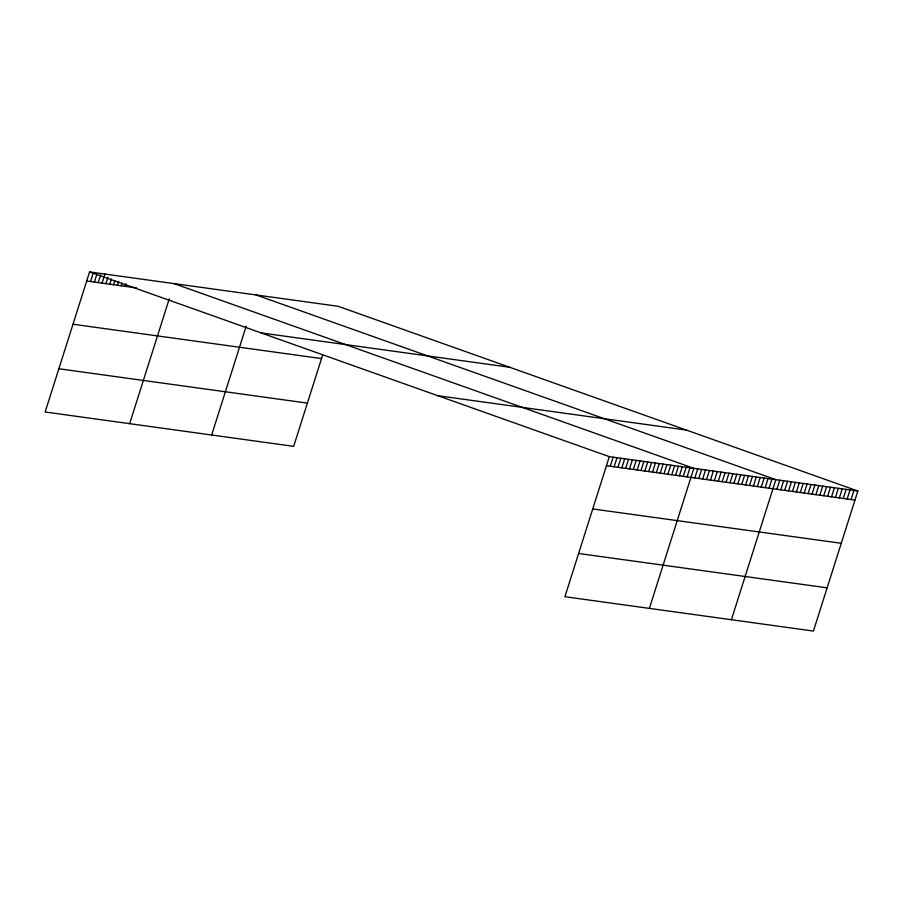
<?xml version="1.0" encoding="UTF-8"?>
<svg xmlns="http://www.w3.org/2000/svg" width="903" height="903" viewBox="0 0 903 903"><rect width="100%" height="100%" fill="white"/><g stroke="black" fill="none" stroke-linecap="round" stroke-linejoin="round"><path stroke-width="1.35" d="M857.85 491.006L609.322 456.658L564.894 596.714L813.422 631.062L857.85 491.006L338.106 306.286L89.578 271.938L45.15 411.994L293.678 446.342L322.698 354.868M90.548 281.533L93.415 272.469M94.386 282.063L96.847 274.298M98.224 282.594L100.684 274.828M102.062 283.124L104.94 274.06M105.911 283.655L107.965 277.187M109.748 284.185L111.385 279.016M113.586 284.716L114.816 280.833M117.435 285.246L118.665 281.364M121.273 285.788L122.097 283.192M125.111 286.319L125.935 283.723M129.648 423.676L169.245 298.859M211.663 435.009L246.169 326.243M610.281 466.253L613.16 457.189M614.119 466.783L616.997 457.719M617.968 467.314L620.835 458.25M621.806 467.844L624.684 458.78M625.644 468.375L628.522 459.311M629.493 468.905L632.36 459.841M633.33 469.436L636.209 460.372M637.168 469.966L640.046 460.902M641.006 470.497L643.884 461.433M644.855 471.027L647.722 461.964M648.693 471.558L651.571 462.505M652.53 472.088L655.409 463.036M656.379 472.619L659.246 463.566M660.217 473.149L663.095 464.097M664.055 473.691L666.933 464.627M667.893 474.222L670.771 465.158M671.742 474.752L674.609 465.688M675.579 475.283L678.458 466.219M679.417 475.813L682.296 466.749M683.266 476.344L686.133 467.28M687.104 476.874L689.982 467.81M649.392 608.385L693.82 468.341L174.076 283.621M694.847 477.947L697.726 468.883M698.753 478.477L701.631 469.413M702.658 479.019L705.536 469.955M706.564 479.561L709.442 470.497M710.469 480.103L713.347 471.039M714.375 480.644L717.253 471.58M718.28 481.175L721.158 472.111M722.186 481.717L725.064 472.653M726.091 482.258L728.969 473.195M729.996 482.8L732.875 473.736M733.902 483.342L736.78 474.278M737.807 483.873L740.686 474.82M741.713 484.414L744.591 475.35M745.618 484.956L748.497 475.892M749.524 485.498L752.402 476.434M753.429 486.04L756.308 476.976M757.335 486.582L760.213 477.518M761.24 487.112L764.119 478.048M765.146 487.654L768.024 478.59M769.051 488.196L771.93 479.132M731.407 619.729L775.835 479.674L256.091 294.954M776.862 489.279L779.74 480.215M780.768 489.81L783.646 480.757M784.673 490.352L787.551 481.288M788.579 490.893L791.457 481.83M792.484 491.435L795.362 482.371M796.39 491.977L799.268 482.913M800.295 492.519L803.173 483.455M804.201 493.049L807.079 483.985M808.106 493.591L810.984 484.527M812.011 494.133L814.89 485.069M815.917 494.675L818.795 485.611M819.822 495.216L822.701 486.153M823.728 495.747L826.606 486.694M827.633 496.289L830.512 487.225M831.539 496.831L834.417 487.767M835.444 497.372L838.323 488.309M839.35 497.914L842.228 488.85M843.255 498.445L846.134 489.392M847.161 498.987L850.039 489.923M851.066 499.528L853.945 490.464M86.699 281.002L136.635 287.91M261.091 332.902L509.619 367.25M72.985 324.233L321.524 358.581M437.797 395.706L686.336 430.054M58.864 368.763L307.392 403.11M606.444 465.722L854.972 500.07M592.729 508.953L841.257 543.29M578.597 553.483L827.137 587.83M89.578 271.938L609.322 456.658"/></g></svg>
